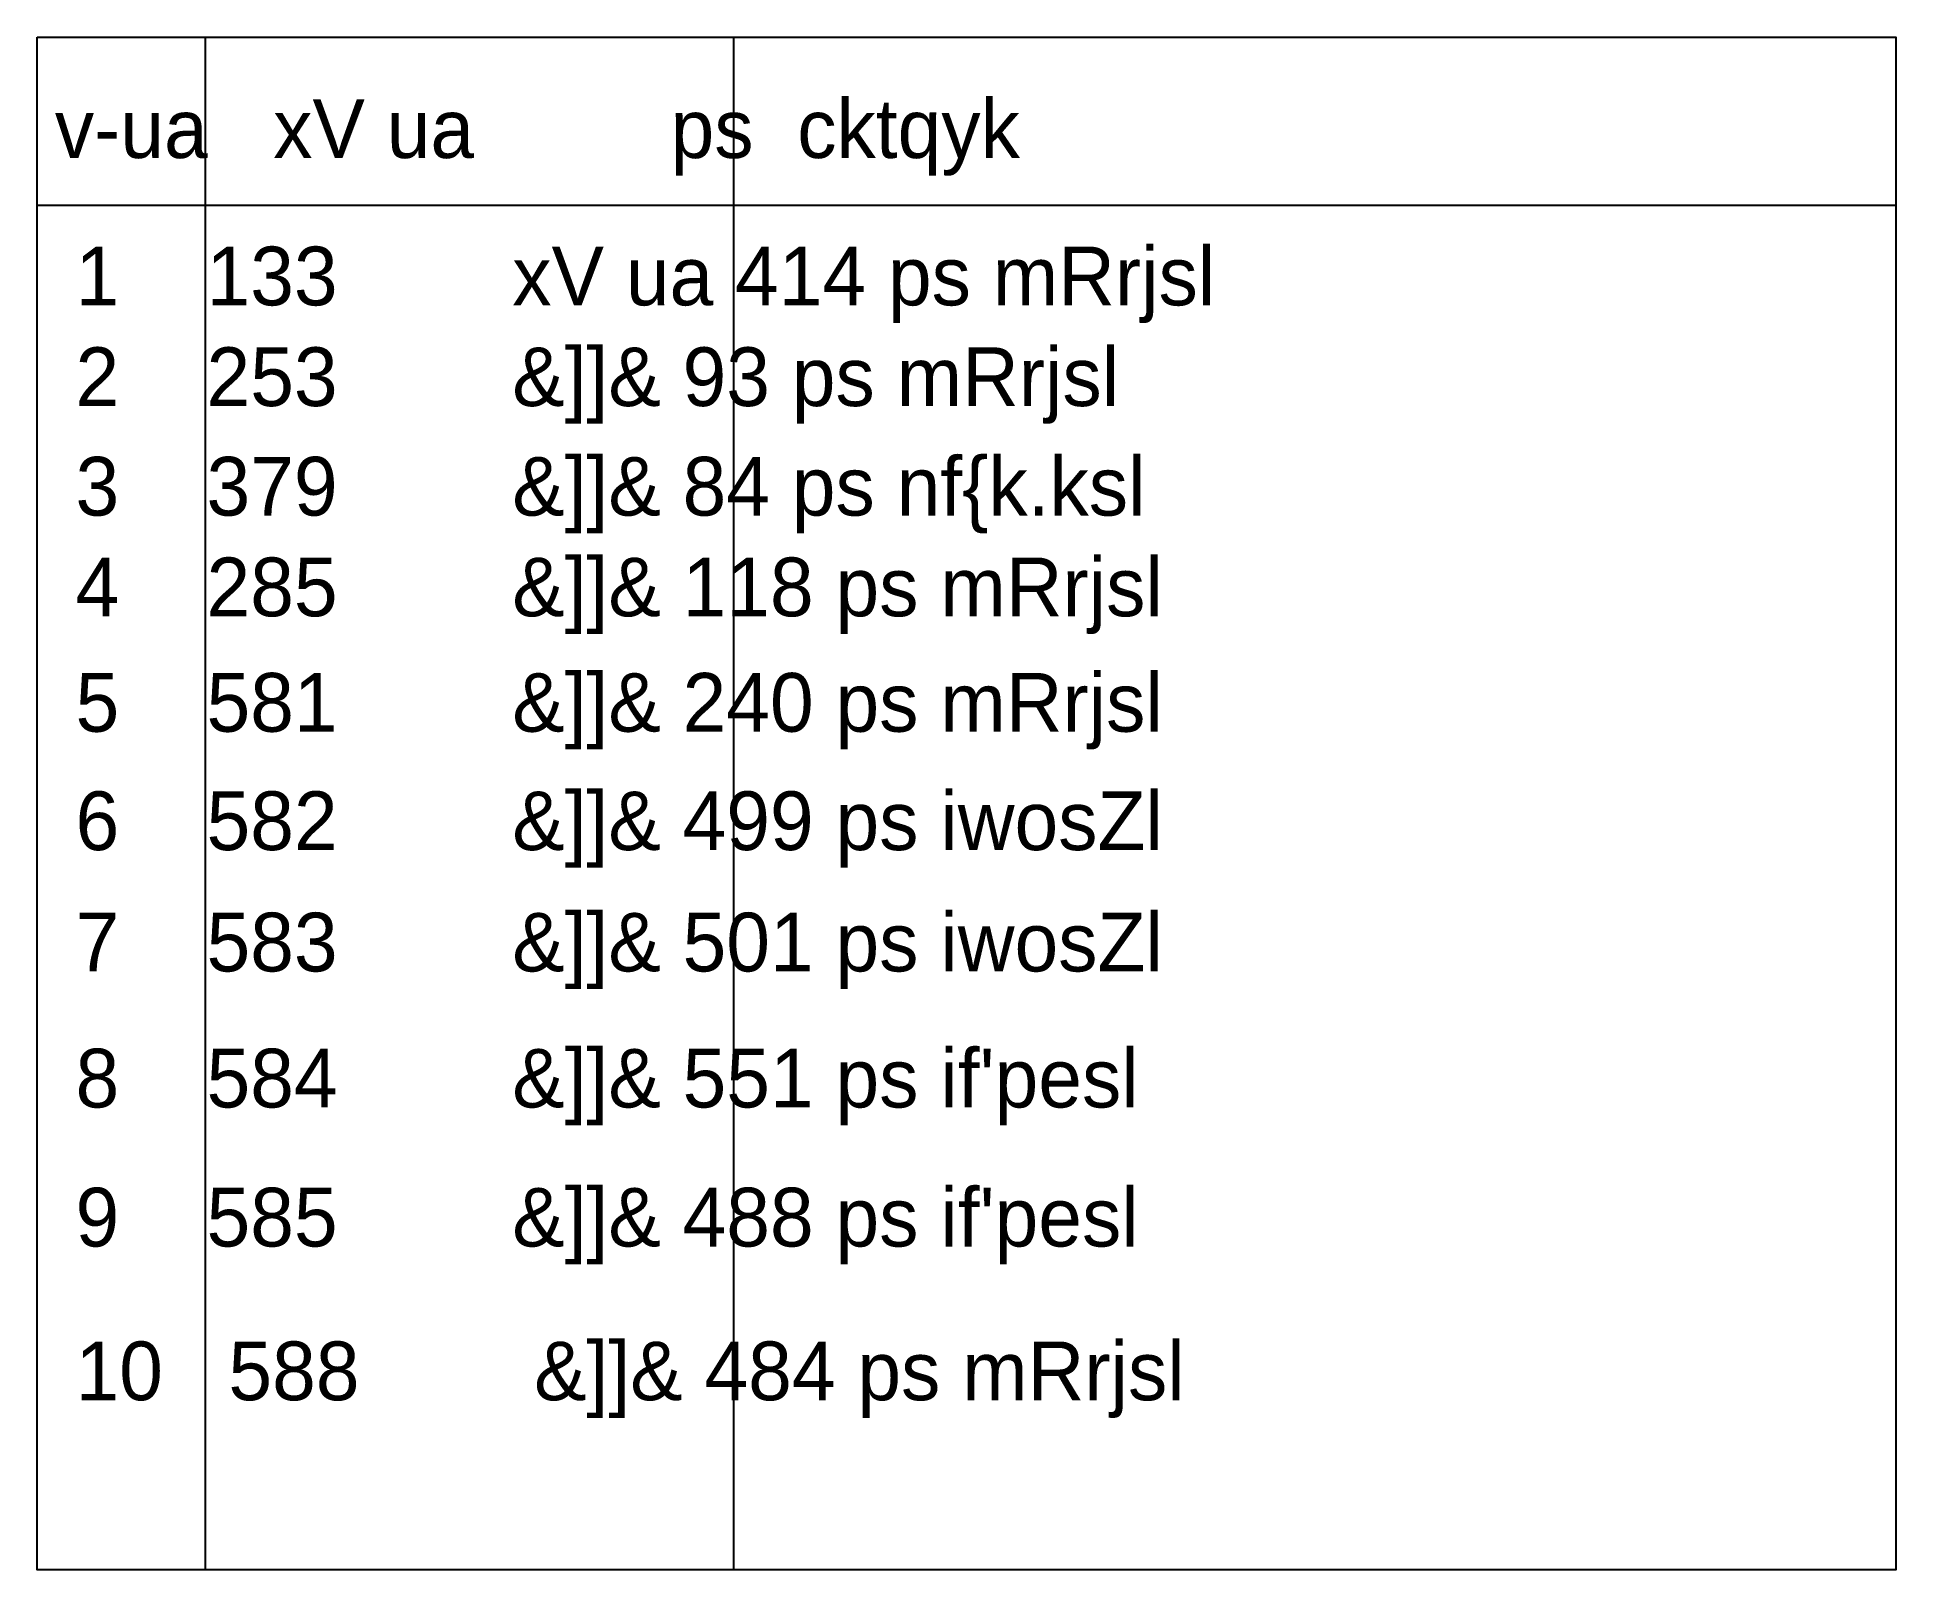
# Model space of a CAD drawing. Header units: feet. Extents: x 585 to 276899, y 278 to 2079435.
# Drawn here: x 1800.1 to 1879.2, y 390.8 to 456 of the extents above.
import ezdxf

# ---------------------------------------------------------------- set-up
doc = ezdxf.new("R2010")
doc.units = ezdxf.units.FT
doc.header["$LTSCALE"] = 0.3
doc.header["$MEASUREMENT"] = 0
doc.layers.add('TEXT_MAPOUT', color=7, linetype='Continuous')
doc.styles.add('TEXT_MAP', font='', dxfattribs={"height": 1.8})
doc.styles.get('TEXT_MAP').set_extended_font_data('Kruti Dev 050')

msp = doc.modelspace()

# ---------------------------------------------------------------- linework, layer by layer
at = {"layer": 'TEXT_MAPOUT'}
msp.add_lwpolyline([(1800.079, 456.041), (1879.162, 456.041), (1879.162, 390.805), (1800.079, 390.805), (1800.079, 456.041)], close=True, dxfattribs=at)
for points in [[(1807.234, 456.041), (1807.234, 390.805)], [(1829.704, 456.041), (1829.704, 390.805)], [(1800.079, 448.89), (1879.162, 448.89)]]:
    msp.add_lwpolyline(points, dxfattribs=at)

# ---------------------------------------------------------------- texts
at = {"layer": 'TEXT_MAPOUT', "style": 'TEXT_MAP'}
for s, p in [('v-ua   xV ua         ps  cktqyk', (1800.832, 450.897)), ('1    133        xV ua 414 ps mRrjsl', (1801.711, 444.625)), ('2    253        &]]& 93 ps mRrjsl', (1801.711, 440.339)), ('3    379        &]]& 84 ps nf{k.ksl', (1801.711, 435.677)), ('4    285        &]]& 118 ps mRrjsl', (1801.711, 431.391)), ('5    581        &]]& 240 ps mRrjsl', (1801.711, 426.478)), ('6    582        &]]& 499 ps iwosZl', (1801.711, 421.439)), ('7    583        &]]& 501 ps iwosZl', (1801.711, 416.275)), ("8    584        &]]& 551 ps if'pesl", (1801.711, 410.484)), ("9    585        &]]& 488 ps if'pesl", (1801.711, 404.567)), ('10   588        &]]& 484 ps mRrjsl', (1801.711, 398.023))]:
    msp.add_text(s, height=2.5, dxfattribs=at).set_placement(p)

doc.saveas('drawing.dxf')
